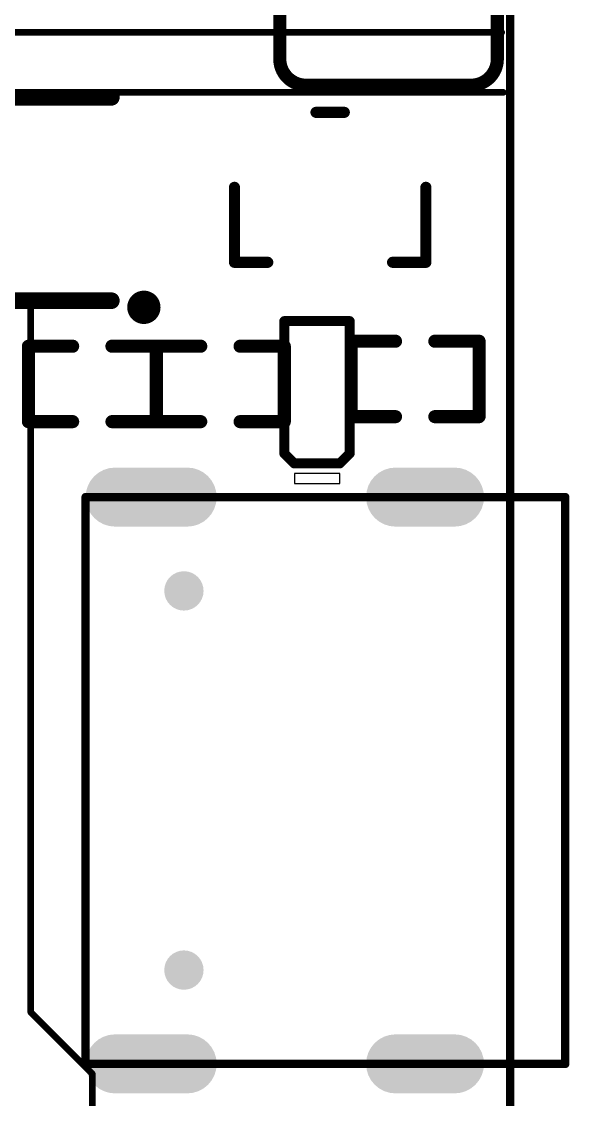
# Model space of a CAD drawing. Header units: millimetres. Extents: x 255 to 299, y 113 to 231.
# Drawn here: x 290.49 to 298.85, y 156.22 to 172.66 of the extents above; entities that cross this region are included whole.
import ezdxf

# ---------------------------------------------------------------- set-up
doc = ezdxf.new("R2010")
doc.units = ezdxf.units.MM
for name, color, linetype in [('KeepOutLayer', 6, 'Continuous'), ('MultiLayer', 9, 'Continuous'), ('PadHoleLayer', 156, 'Continuous'), ('TopOverlay', 2, 'Continuous')]:
    doc.layers.add(name, color=color, linetype=linetype)

# ---------------------------------------------------------------- blocks, each defined once
blk = doc.blocks.new('LC_1210_C_58')
at = {"layer": 'TopOverlay', "const_width": 0.2}
for points in [[(-2.355, 1.26, -0.414214), (-1.955, 1.66)], [(1.955, 1.66, -0.414214), (2.355, 1.26)], [(-1.955, -1.66, -0.414214), (-2.355, -1.26)], [(2.355, -1.26, -0.414214), (1.955, -1.66)]]:
    blk.add_lwpolyline(points, format="xyb", dxfattribs=at)
for points in [[(-0.9, 1.66), (-1.955, 1.66)], [(1.955, 1.66), (0.9, 1.66)], [(-2.355, -1.26), (-2.355, 1.26)], [(2.355, -1.26), (2.355, 1.26)], [(-0.9, -1.66), (-1.955, -1.66)], [(1.955, -1.66), (0.9, -1.66)]]:
    blk.add_lwpolyline(points, dxfattribs=at)
at = {"layer": 'TopOverlay', "const_width": 0.1}
for points in [[(-2.005, 1.66, 1), (-1.905, 1.66, 1)], [(-2.005, 1.66, 1), (-1.905, 1.66, 1)], [(-0.95, 1.66, 1), (-0.85, 1.66, 1)], [(0.85, 1.66, 1), (0.95, 1.66, 1)], [(1.905, 1.66, 1), (2.005, 1.66, 1)], [(1.905, 1.66, 1), (2.005, 1.66, 1)], [(-2.405, 1.26, 1), (-2.305, 1.26, 1)], [(-2.405, 1.26, 1), (-2.305, 1.26, 1)], [(2.305, 1.26, 1), (2.405, 1.26, 1)], [(2.305, 1.26, 1), (2.405, 1.26, 1)], [(-2.405, -1.26, 1), (-2.305, -1.26, 1)], [(-2.405, -1.26, 1), (-2.305, -1.26, 1)], [(2.305, -1.26, 1), (2.405, -1.26, 1)], [(2.305, -1.26, 1), (2.405, -1.26, 1)], [(-2.005, -1.66, 1), (-1.905, -1.66, 1)], [(-2.005, -1.66, 1), (-1.905, -1.66, 1)], [(-0.95, -1.66, 1), (-0.85, -1.66, 1)], [(0.85, -1.66, 1), (0.95, -1.66, 1)], [(1.905, -1.66, 1), (2.005, -1.66, 1)], [(1.905, -1.66, 1), (2.005, -1.66, 1)]]:
    blk.add_lwpolyline(points, format="xyb", close=True, dxfattribs=at)
blk = doc.blocks.new('LC_0402_R_103')
at = {"layer": 'TopOverlay', "const_width": 0.2}
for points in [[(-0.975, -0.575), (-0.975, 0.575)], [(-0.975, 0.575), (-0.3, 0.575)], [(0.3, 0.575), (0.975, 0.575)], [(0.975, -0.575), (0.975, 0.575)], [(-0.975, -0.575), (-0.3, -0.575)], [(0.3, -0.575), (0.975, -0.575)]]:
    blk.add_lwpolyline(points, dxfattribs=at)
at = {"layer": 'TopOverlay', "const_width": 0.1}
for points in [[(-1.025, 0.575, 1), (-0.925, 0.575, 1)], [(-1.025, 0.575, 1), (-0.925, 0.575, 1)], [(-0.35, 0.575, 1), (-0.25, 0.575, 1)], [(0.25, 0.575, 1), (0.35, 0.575, 1)], [(0.925, 0.575, 1), (1.025, 0.575, 1)], [(0.925, 0.575, 1), (1.025, 0.575, 1)], [(-1.025, -0.575, 1), (-0.925, -0.575, 1)], [(-1.025, -0.575, 1), (-0.925, -0.575, 1)], [(-0.35, -0.575, 1), (-0.25, -0.575, 1)], [(0.25, -0.575, 1), (0.35, -0.575, 1)], [(0.925, -0.575, 1), (1.025, -0.575, 1)], [(0.925, -0.575, 1), (1.025, -0.575, 1)]]:
    blk.add_lwpolyline(points, format="xyb", close=True, dxfattribs=at)
blk = doc.blocks.new('LC_0402_R_106')
at = {"layer": 'TopOverlay', "const_width": 0.2}
for points in [[(-0.975, 0.575), (-0.975, -0.575)], [(-0.3, 0.575), (-0.975, 0.575)], [(0.975, 0.575), (0.3, 0.575)], [(0.975, 0.575), (0.975, -0.575)], [(-0.3, -0.575), (-0.975, -0.575)], [(0.975, -0.575), (0.3, -0.575)]]:
    blk.add_lwpolyline(points, dxfattribs=at)
at = {"layer": 'TopOverlay', "const_width": 0.1}
for points in [[(-1.025, 0.575, 1), (-0.925, 0.575, 1)], [(-1.025, 0.575, 1), (-0.925, 0.575, 1)], [(-0.35, 0.575, 1), (-0.25, 0.575, 1)], [(0.25, 0.575, 1), (0.35, 0.575, 1)], [(0.925, 0.575, 1), (1.025, 0.575, 1)], [(0.925, 0.575, 1), (1.025, 0.575, 1)], [(-1.025, -0.575, 1), (-0.925, -0.575, 1)], [(-1.025, -0.575, 1), (-0.925, -0.575, 1)], [(-0.35, -0.575, 1), (-0.25, -0.575, 1)], [(0.25, -0.575, 1), (0.35, -0.575, 1)], [(0.925, -0.575, 1), (1.025, -0.575, 1)], [(0.925, -0.575, 1), (1.025, -0.575, 1)]]:
    blk.add_lwpolyline(points, format="xyb", close=True, dxfattribs=at)
blk = doc.blocks.new('LC_0402_R_109')
at = {"layer": 'TopOverlay', "const_width": 0.2}
for points in [[(-0.975, -0.575), (-0.975, 0.575)], [(-0.975, 0.575), (-0.3, 0.575)], [(0.3, 0.575), (0.975, 0.575)], [(0.975, -0.575), (0.975, 0.575)], [(-0.975, -0.575), (-0.3, -0.575)], [(0.3, -0.575), (0.975, -0.575)]]:
    blk.add_lwpolyline(points, dxfattribs=at)
at = {"layer": 'TopOverlay', "const_width": 0.1}
for points in [[(-1.025, 0.575, 1), (-0.925, 0.575, 1)], [(-1.025, 0.575, 1), (-0.925, 0.575, 1)], [(-0.35, 0.575, 1), (-0.25, 0.575, 1)], [(0.25, 0.575, 1), (0.35, 0.575, 1)], [(0.925, 0.575, 1), (1.025, 0.575, 1)], [(0.925, 0.575, 1), (1.025, 0.575, 1)], [(-1.025, -0.575, 1), (-0.925, -0.575, 1)], [(-1.025, -0.575, 1), (-0.925, -0.575, 1)], [(-0.35, -0.575, 1), (-0.25, -0.575, 1)], [(0.25, -0.575, 1), (0.35, -0.575, 1)], [(0.925, -0.575, 1), (1.025, -0.575, 1)], [(0.925, -0.575, 1), (1.025, -0.575, 1)]]:
    blk.add_lwpolyline(points, format="xyb", close=True, dxfattribs=at)
blk = doc.blocks.new('SOT_23___GDS_119')
at = {"layer": 'TopOverlay', "const_width": 0.17}
for points in [[(-0.95, 1.143), (-1.458, 1.143)], [(-1.458, 1.143), (-1.458, 0)], [(1.463, 1.143), (0.955, 1.143)], [(1.463, 1.143), (1.463, 0)], [(0.218, -1.143), (-0.213, -1.143)]]:
    blk.add_lwpolyline(points, dxfattribs=at)
at = {"layer": 'TopOverlay', "const_width": 0.085}
for points in [[(-1.501, 1.143, 1), (-1.416, 1.143, 1)], [(-1.501, 1.143, 1), (-1.416, 1.143, 1)], [(-0.993, 1.143, 1), (-0.908, 1.143, 1)], [(0.912, 1.143, 1), (0.997, 1.143, 1)], [(1.42, 1.143, 1), (1.505, 1.143, 1)], [(1.42, 1.143, 1), (1.505, 1.143, 1)], [(-1.501, 0, 1), (-1.416, 0, 1)], [(1.42, 0, 1), (1.505, 0, 1)], [(-0.256, -1.143, 1), (-0.171, -1.143, 1)], [(0.176, -1.143, 1), (0.261, -1.143, 1)]]:
    blk.add_lwpolyline(points, format="xyb", close=True, dxfattribs=at)
blk = doc.blocks.new('SOT_23_6_L2_9_W1_6_P0_95_LS2_8_BR_187')
at = {"layer": 'TopOverlay', "const_width": 0.254}
for points in [[(-0.9, 1.55), (0.9, 1.55)], [(-0.9, -1.55), (0.9, -1.55)]]:
    blk.add_lwpolyline(points, dxfattribs=at)
at = {"layer": 'TopOverlay'}
for points, const_width in [([(-0.963, 1.55, 1), (-0.836, 1.55, 1)], 0.127), ([(0.837, 1.55, 1), (0.964, 1.55, 1)], 0.127), ([(-0.963, -1.55, 1), (-0.836, -1.55, 1)], 0.127), ([(0.837, -1.55, 1), (0.964, -1.55, 1)], 0.127), ([(1.524, -1.651, 1), (1.27, -1.651, 1)], 0.254), ([(1.206, -1.651, 1), (1.333, -1.651, 1)], 0.127), ([(1.46, -1.651, 1), (1.587, -1.651, 1)], 0.127)]:
    blk.add_lwpolyline(points, format="xyb", close=True, dxfattribs=dict(at, const_width=const_width))
blk = doc.blocks.new('TYPE_C3_0_190')
at = {"layer": 'MultiLayer'}
h = blk.add_hatch(color=9, dxfattribs=at)
edge = h.paths.add_edge_path()
edge.add_arc((-4.32, -1.55), 0.45, 180, 360)
edge.add_line((-3.87, -1.55), (-3.87, -0.45))
edge.add_arc((-4.32, -0.45), 0.45, 0, 180)
edge.add_line((-4.77, -0.45), (-4.77, -1.55))
h = blk.add_hatch(color=9, dxfattribs=at)
edge = h.paths.add_edge_path()
edge.add_arc((4.32, -1.55), 0.45, 180, 360)
edge.add_line((4.77, -1.55), (4.77, -0.45))
edge.add_arc((4.32, -0.45), 0.45, 0, 180)
edge.add_line((3.87, -0.45), (3.87, -1.55))
h = blk.add_hatch(color=9, dxfattribs=at)
edge = h.paths.add_edge_path()
edge.add_arc((-2.89, -1.5), 0.3, 0, 360)
h = blk.add_hatch(color=9, dxfattribs=at)
edge = h.paths.add_edge_path()
edge.add_arc((2.89, -1.5), 0.3, 0, 360)
h = blk.add_hatch(color=9, dxfattribs=at)
edge = h.paths.add_edge_path()
edge.add_arc((-4.32, -5.63), 0.45, 180, 360)
edge.add_line((-3.87, -5.63), (-3.87, -4.73))
edge.add_arc((-4.32, -4.73), 0.45, 0, 180)
edge.add_line((-4.77, -4.73), (-4.77, -5.63))
h = blk.add_hatch(color=9, dxfattribs=at)
edge = h.paths.add_edge_path()
edge.add_arc((4.32, -5.63), 0.45, 180, 360)
edge.add_line((4.77, -5.63), (4.77, -4.73))
edge.add_arc((4.32, -4.73), 0.45, 0, 180)
edge.add_line((3.87, -4.73), (3.87, -5.63))
at = {"layer": 'PadHoleLayer'}
h = blk.add_hatch(color=156, dxfattribs=at)
edge = h.paths.add_edge_path()
edge.add_arc((-4.32, -1.55), 0.3, 180, 360)
edge.add_line((-4.02, -1.55), (-4.02, -0.45))
edge.add_arc((-4.32, -0.45), 0.3, 0, 180)
edge.add_line((-4.62, -0.45), (-4.62, -1.55))
h = blk.add_hatch(color=156, dxfattribs=at)
edge = h.paths.add_edge_path()
edge.add_arc((4.32, -1.55), 0.3, 180, 360)
edge.add_line((4.62, -1.55), (4.62, -0.45))
edge.add_arc((4.32, -0.45), 0.3, 0, 180)
edge.add_line((4.02, -0.45), (4.02, -1.55))
h = blk.add_hatch(color=156, dxfattribs=at)
edge = h.paths.add_edge_path()
edge.add_arc((-2.89, -1.5), 0.3, 0, 360)
h = blk.add_hatch(color=156, dxfattribs=at)
edge = h.paths.add_edge_path()
edge.add_arc((2.89, -1.5), 0.3, 0, 360)
h = blk.add_hatch(color=156, dxfattribs=at)
edge = h.paths.add_edge_path()
edge.add_arc((-4.32, -5.63), 0.3, 180, 360)
edge.add_line((-4.02, -5.63), (-4.02, -4.73))
edge.add_arc((-4.32, -4.73), 0.3, 0, 180)
edge.add_line((-4.62, -4.73), (-4.62, -5.63))
h = blk.add_hatch(color=156, dxfattribs=at)
edge = h.paths.add_edge_path()
edge.add_arc((4.32, -5.63), 0.3, 180, 360)
edge.add_line((4.62, -5.63), (4.62, -4.73))
edge.add_arc((4.32, -4.73), 0.3, 0, 180)
edge.add_line((4.02, -4.73), (4.02, -5.63))
at = {"layer": 'TopOverlay', "const_width": 0.127}
for points in [[(-4.32, 0), (4.32, 0)], [(-4.32, 0), (-4.32, -7.32)], [(4.32, 0), (4.32, -7.32)], [(-4.32, -7.32), (4.32, -7.32)]]:
    blk.add_lwpolyline(points, dxfattribs=at)
at = {"layer": 'TopOverlay', "const_width": 0.0635}
for points in [[(-4.352, 0, 1), (-4.288, 0, 1)], [(-4.352, 0, 1), (-4.288, 0, 1)], [(4.288, 0, 1), (4.352, 0, 1)], [(4.288, 0, 1), (4.352, 0, 1)], [(-4.352, -7.32, 1), (-4.288, -7.32, 1)], [(-4.352, -7.32, 1), (-4.288, -7.32, 1)], [(4.288, -7.32, 1), (4.352, -7.32, 1)], [(4.288, -7.32, 1), (4.352, -7.32, 1)]]:
    blk.add_lwpolyline(points, format="xyb", close=True, dxfattribs=at)
blk = doc.blocks.new('LED0402_RD_216')
at = {"layer": 'TopOverlay'}
for p, q in [((-1.237, 0.346), (-1.39, 0.346)), ((-1.39, 0.346), (-1.39, -0.346)), ((-1.237, -0.346), (-1.237, 0.346)), ((-1.39, -0.346), (-1.237, -0.346))]:
    blk.add_line(p, q, dxfattribs=at)
at = {"layer": 'TopOverlay', "const_width": 0.152}
for points in [[(-0.933, 0.499), (-1.085, 0.346)], [(-0.933, 0.499), (-0.296, 0.499)], [(0.296, 0.499), (1.085, 0.499)], [(1.085, 0.499), (1.085, -0.499)], [(-1.085, 0.346), (-1.085, -0.346)], [(-1.085, -0.346), (-0.933, -0.499)], [(-0.933, -0.499), (-0.296, -0.499)], [(0.296, -0.499), (1.085, -0.499)]]:
    blk.add_lwpolyline(points, dxfattribs=at)
at = {"layer": 'TopOverlay'}
for points, const_width in [([(-0.971, 0.499, 1), (-0.895, 0.499, 1)], 0.0762), ([(-0.971, 0.499, 1), (-0.895, 0.499, 1)], 0.0762), ([(-0.334, 0.499, 1), (-0.258, 0.499, 1)], 0.0762), ([(0.038, 0.499, 1), (-0.038, 0.499, 1)], 0.0762), ([(-0.057, 0.499, 1), (-0.019, 0.499, 1)], 0.0381), ([(0.019, 0.499, 1), (0.057, 0.499, 1)], 0.0381), ([(0.258, 0.499, 1), (0.334, 0.499, 1)], 0.0762), ([(1.047, 0.499, 1), (1.123, 0.499, 1)], 0.0762), ([(1.047, 0.499, 1), (1.123, 0.499, 1)], 0.0762), ([(-1.123, 0.346, 1), (-1.047, 0.346, 1)], 0.0762), ([(-1.123, 0.346, 1), (-1.047, 0.346, 1)], 0.0762), ([(-1.123, -0.346, 1), (-1.047, -0.346, 1)], 0.0762), ([(-1.123, -0.346, 1), (-1.047, -0.346, 1)], 0.0762), ([(-0.971, -0.499, 1), (-0.895, -0.499, 1)], 0.0762), ([(-0.971, -0.499, 1), (-0.895, -0.499, 1)], 0.0762), ([(-0.334, -0.499, 1), (-0.258, -0.499, 1)], 0.0762), ([(0.038, -0.499, 1), (-0.038, -0.499, 1)], 0.0762), ([(-0.057, -0.499, 1), (-0.019, -0.499, 1)], 0.0381), ([(0.019, -0.499, 1), (0.057, -0.499, 1)], 0.0381), ([(0.258, -0.499, 1), (0.334, -0.499, 1)], 0.0762), ([(1.047, -0.499, 1), (1.123, -0.499, 1)], 0.0762), ([(1.047, -0.499, 1), (1.123, -0.499, 1)], 0.0762)]:
    blk.add_lwpolyline(points, format="xyb", close=True, dxfattribs=dict(at, const_width=const_width))

msp = doc.modelspace()

# ---------------------------------------------------------------- linework, layer by layer
at = {"layer": 'KeepOutLayer', "const_width": 0.127}
msp.add_lwpolyline([(297.942, 115.108), (297.942, 221.599)], dxfattribs=at)
at = {"layer": 'TopOverlay', "const_width": 0.1}
for points in [[(279.883, 172.491), (297.815, 172.491)], [(280.416, 171.577), (297.84, 171.577)], [(290.627, 157.556), (290.627, 168.453)], [(290.627, 157.556), (291.567, 156.616)], [(291.567, 152.349), (291.567, 156.616)]]:
    msp.add_lwpolyline(points, dxfattribs=at)
at = {"layer": 'TopOverlay', "const_width": 0.05}
for points in [[(297.79, 172.491, 1), (297.84, 172.491, 1)], [(297.815, 171.577, 1), (297.865, 171.577, 1)], [(290.602, 168.453, 1), (290.652, 168.453, 1)], [(290.602, 157.556, 1), (290.652, 157.556, 1)], [(290.602, 157.556, 1), (290.652, 157.556, 1)], [(291.542, 156.616, 1), (291.592, 156.616, 1)], [(291.542, 156.616, 1), (291.592, 156.616, 1)]]:
    msp.add_lwpolyline(points, format="xyb", close=True, dxfattribs=at)

# ---------------------------------------------------------------- block references
for name, p, rotation in [('LC_1210_C_58', (296.088, 174.041), 270), ('SOT_23___GDS_119', (295.199, 170.129), 180), ('LED0402_RD_216', (294.996, 167.005), 90), ('LC_0402_R_106', (291.567, 167.132), 180), ('TYPE_C3_0_190', (291.465, 161.087), 90)]:
    msp.add_blockref(name, p, dxfattribs=dict(rotation=rotation))
for name, p in [('SOT_23_6_L2_9_W1_6_P0_95_LS2_8_BR_187', (290.957, 169.951)), ('LC_0402_R_109', (293.522, 167.132)), ('LC_0402_R_103', (296.494, 167.208))]:
    msp.add_blockref(name, p)

doc.saveas('drawing.dxf')
